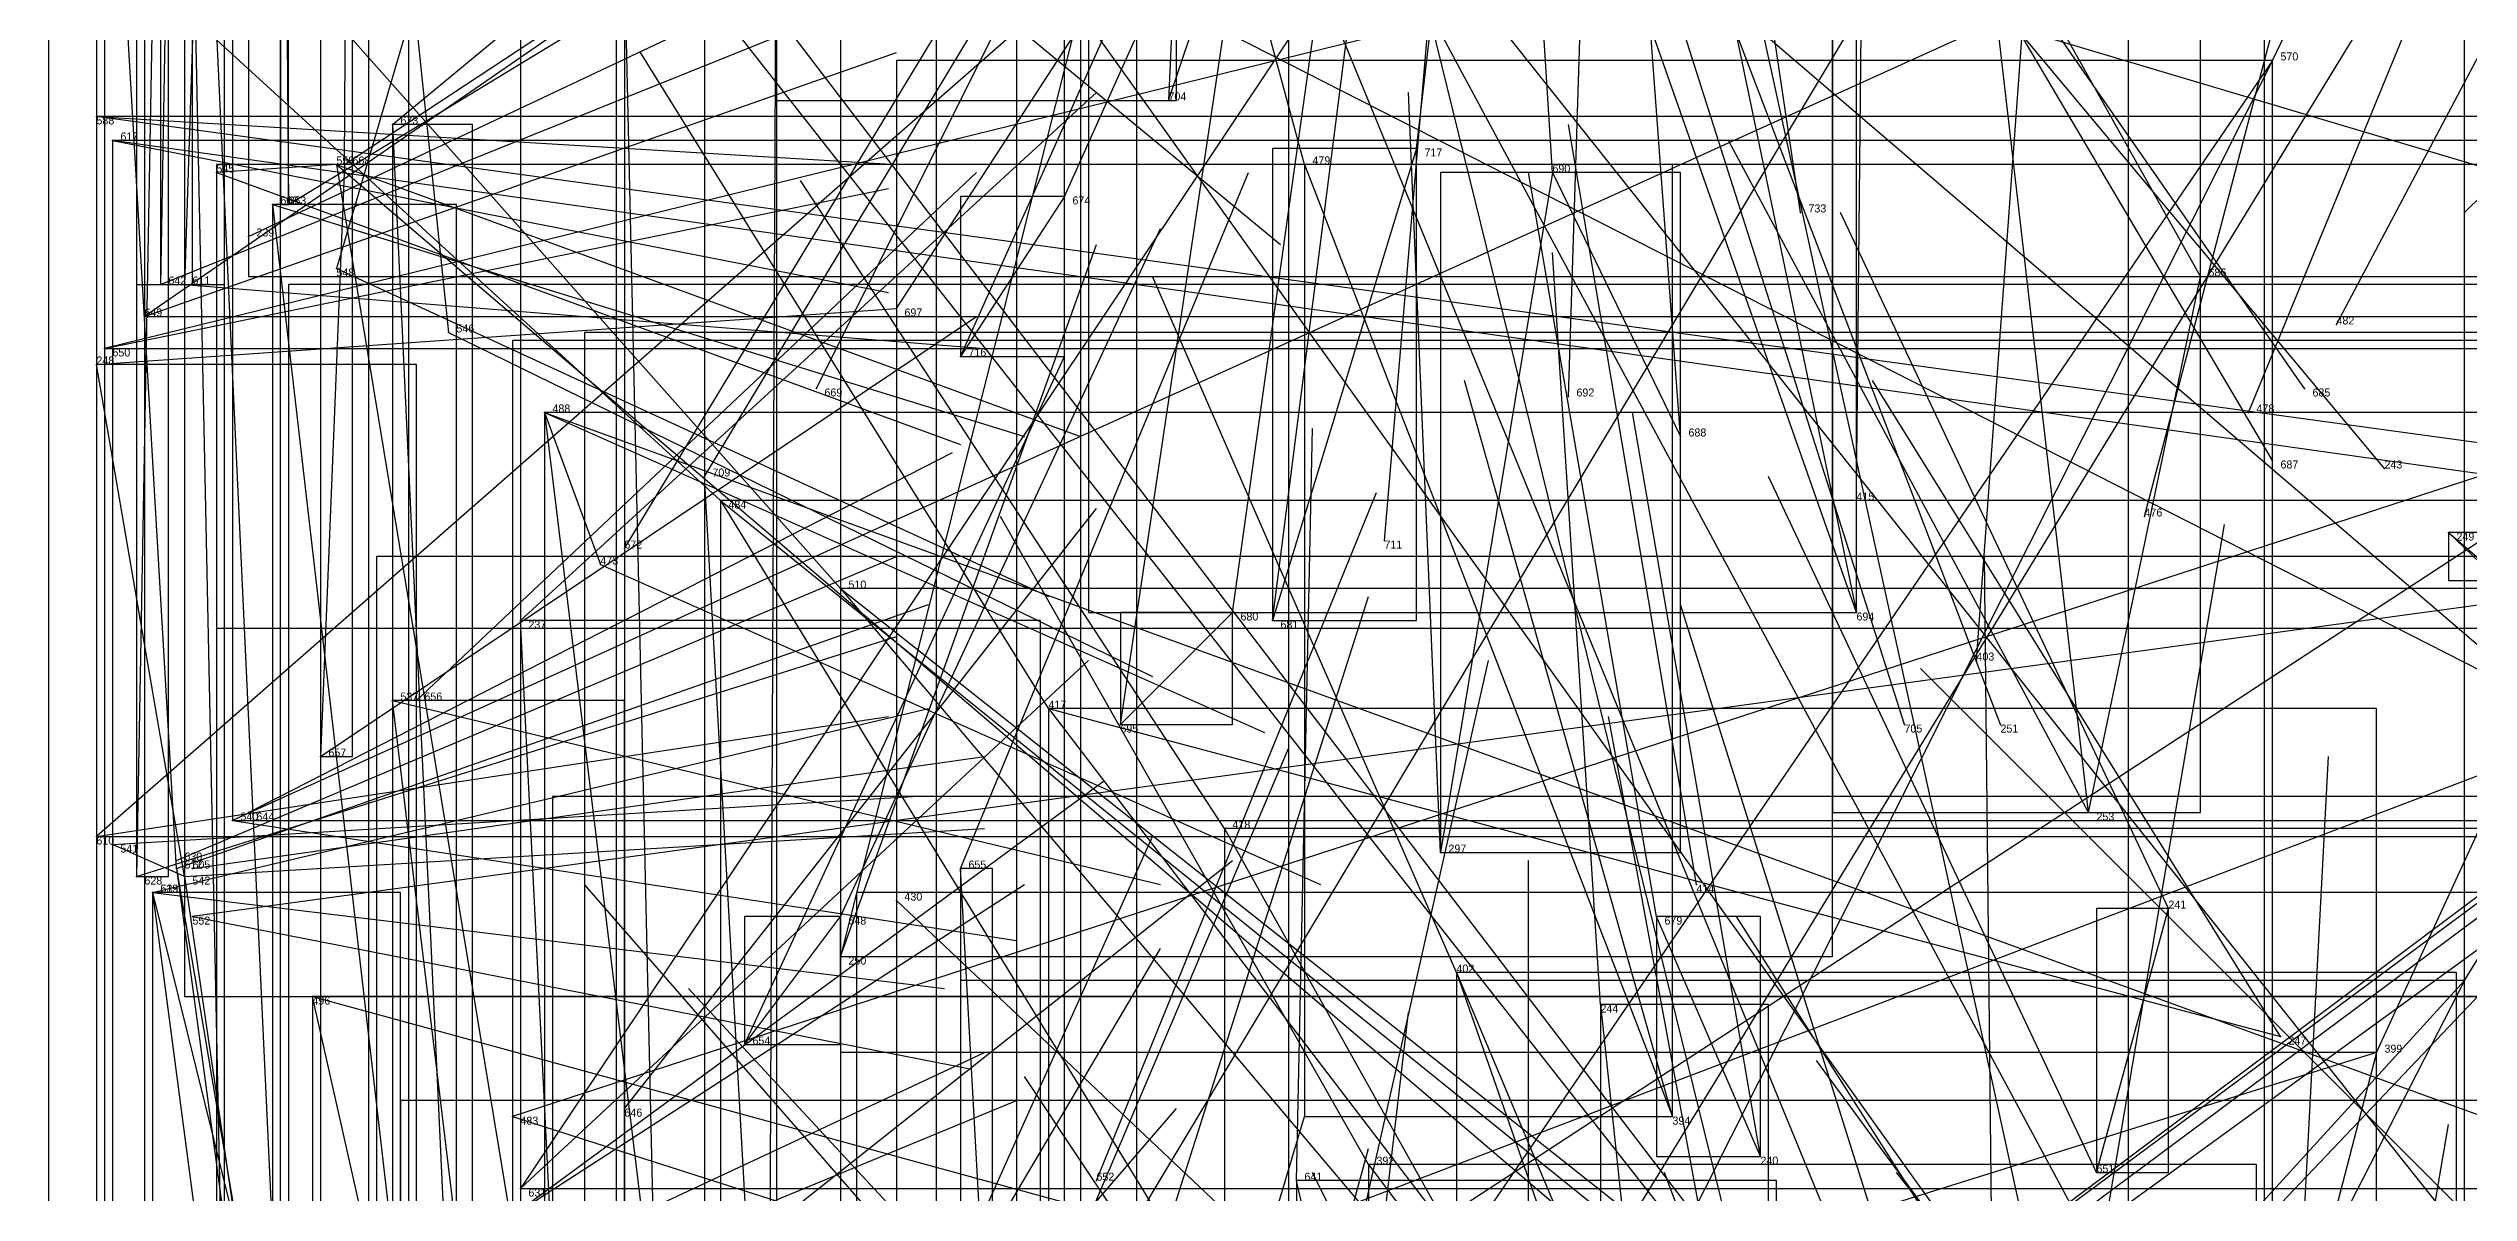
# Model space of a CAD drawing. Extents: x 59.1 to 70.8, y 600.3 to 605.1.
# Drawn here: x 68.106 to 68.4085, y 601.2415 to 601.3845 of the extents above; entities that cross this region are included whole.
import ezdxf

# ---------------------------------------------------------------- set-up
doc = ezdxf.new("R2010")
doc.units = 0
for name, color, linetype in [('Clients', 3, 'CONTINUOUS'), ('Facilities', 3, 'CONTINUOUS'), ('Facilities_lines', 3, 'CONTINUOUS'), ('Min_max_boxes', 1, 'CONTINUOUS'), ('Normals', 1, 'CONTINUOUS'), ('Source_points', 5, 'CONTINUOUS'), ('Text', 3, 'CONTINUOUS')]:
    doc.layers.add(name, color=color, linetype=linetype)

msp = doc.modelspace()

# ---------------------------------------------------------------- linework, layer by layer
at = {"layer": 'Clients', "color": 5}
for p in [(68.246, 601.378, 445.801), (68.112, 601.376, 445.109), (68.114, 601.373, 445.035), (68.127, 601.369, 444.957), (68.136, 601.365, 445.458), (68.142, 601.357, 444.881), (68.375, 601.356, 445.608), (68.12, 601.355, 445.335), (68.123, 601.355, 445.076), (68.118, 601.351, 445.274), (68.113, 601.347, 445.209), (68.156, 601.349, 444.804), (68.112, 601.345, 445.146), (68.22, 601.346, 445.578), (68.31, 601.336, 445.612), (68.188, 601.331, 445.565), (68.175, 601.32, 444.723), (68.165, 601.313, 445.444), (68.254, 601.314, 445.521), (68.259, 601.313, 445.611), (68.332, 601.314, 445.558), (68.149, 601.303, 444.799), (68.14, 601.296, 445.325), (68.112, 601.286, 445.022), (68.129, 601.288, 444.874), (68.114, 601.285, 444.945), (68.28, 601.284, 445.465), (68.117, 601.281, 445.098), (68.22, 601.282, 445.497), (68.371, 601.277, 445.382), (68.124, 601.276, 444.792), (68.205, 601.276, 445.367), (68.307, 601.276, 445.522), (68.205, 601.271, 445.438), (68.139, 601.266, 444.716), (68.385, 601.261, 445.327), (68.164, 601.251, 444.564), (68.309, 601.251, 444.266), (68.165, 601.242, 445.259), (68.262, 601.243, 445.407)]:
    msp.add_point(p, dxfattribs=at)
at = {"layer": 'Facilities', "color": 3}
for p in [(68.384, 601.383, 444.756), (68.149, 601.375, 445.582), (68.277, 601.372, 445.727), (68.142, 601.37, 444.937), (68.143, 601.37, 445.522), (68.263, 601.37, 444.644), (68.294, 601.369, 445.621), (68.134, 601.365, 445.005), (68.233, 601.366, 445.741), (68.325, 601.364, 445.776), (68.408, 601.364, 444.748), (68.131, 601.361, 445.398), (68.212, 601.352, 445.683), (68.392, 601.35, 444.677), (68.202, 601.342, 445.624), (68.296, 601.341, 445.726), (68.388, 601.342, 445.551), (68.168, 601.339, 444.729), (68.381, 601.339, 444.603), (68.384, 601.333, 445.617), (68.398, 601.332, 445.493), (68.19, 601.328, 444.651), (68.332, 601.329, 444.49), (68.368, 601.326, 444.532), (68.178, 601.322, 445.504), (68.273, 601.323, 445.668), (68.406, 601.324, 445.435), (68.205, 601.317, 444.576), (68.347, 601.308, 444.462), (68.152, 601.303, 445.385), (68.231, 601.302, 444.499), (68.24, 601.3, 445.553), (68.338, 601.3, 445.571), (68.35, 601.3, 445.5), (68.131, 601.289, 445.264), (68.361, 601.289, 445.44), (68.253, 601.287, 444.42), (68.122, 601.283, 445.203), (68.122, 601.282, 445.138), (68.123, 601.281, 444.944), (68.124, 601.282, 445.007), (68.312, 601.28, 444.399), (68.119, 601.279, 444.871), (68.119, 601.279, 445.076), (68.212, 601.278, 444.518), (68.282, 601.269, 444.343), (68.408, 601.268, 444.441), (68.3, 601.265, 445.409), (68.193, 601.26, 445.378), (68.397, 601.259, 444.37), (68.178, 601.252, 445.318), (68.271, 601.245, 444.339), (68.32, 601.246, 445.351), (68.362, 601.244, 445.376), (68.237, 601.243, 445.311)]:
    msp.add_point(p, dxfattribs=at)
at = {"layer": 'Facilities_lines', "color": 3}
for p, q in [((68.236, 601.776, 445.965), (68.332, 601.314, 445.558)), ((68.329, 601.762, 445.825), (68.205, 601.271, 445.438)), ((68.242, 601.745, 445.762), (68.408, 600.985, 444.661)), ((68.427, 601.634, 445.443), (68.165, 601.242, 445.259)), ((68.466, 601.596, 445.746), (68.112, 601.286, 445.022)), ((68.451, 601.587, 445.594), (68.149, 601.083, 444.552)), ((68.124, 601.58, 446.03), (68.12, 601.355, 445.335)), ((68.361, 601.289, 445.44), (68.329, 601.567, 446.36)), ((68.122, 601.282, 445.138), (68.106, 601.558, 445.822)), ((68.42, 601.559, 445.373), (68.118, 601.351, 445.274)), ((68.155, 601.528, 445.216), (68.461, 601.266, 445.032)), ((68.143, 601.37, 445.522), (68.144, 601.518, 445.98)), ((68.135, 601.51, 445.92), (68.136, 601.365, 445.458)), ((68.128, 601.507, 445.405), (68.123, 601.355, 445.076)), ((68.122, 601.503, 445.604), (68.128, 601.213, 444.95)), ((68.197, 601.501, 445.061), (68.415, 601.227, 445.082)), ((68.121, 601.5, 445.667), (68.117, 601.281, 445.098)), ((68.227, 601.485, 444.985), (68.444, 600.957, 444.458)), ((68.227, 601.485, 444.985), (68.397, 601.169, 445.066)), ((68.261, 601.46, 444.908), (68.366, 601.034, 444.74)), ((68.437, 601.456, 445.073), (68.174, 601.026, 444.586)), ((68.131, 601.453, 445.105), (68.456, 601.356, 445.257)), ((68.146, 601.445, 445.029), (68.548, 600.934, 444.122)), ((68.146, 601.445, 445.029), (68.156, 601.349, 444.804)), ((68.458, 601.437, 445.31), (68.129, 601.288, 444.874)), ((68.463, 601.433, 445.193), (68.113, 601.347, 445.209)), ((68.164, 601.432, 444.952), (68.142, 601.357, 444.881)), ((68.164, 601.432, 444.952), (68.527, 600.957, 444.234)), ((68.164, 601.432, 444.952), (68.437, 601.293, 445.206)), ((68.125, 601.43, 445.566), (68.135, 601.215, 445.015)), ((68.196, 601.189, 445.177), (68.197, 601.412, 445.822)), ((68.247, 601.4, 445.786), (68.246, 601.378, 445.801)), ((68.183, 601.178, 445.119), (68.178, 601.396, 445.7)), ((68.235, 601.389, 444.721), (68.383, 601.182, 445.125)), ((68.384, 601.383, 444.756), (68.212, 601.131, 445.048)), ((68.384, 601.383, 444.756), (68.226, 601.069, 444.889)), ((68.477, 601.326, 444.96), (68.112, 601.376, 445.109)), ((68.149, 601.375, 445.582), (68.159, 601.162, 444.999)), ((68.469, 601.323, 445.041), (68.114, 601.373, 445.035)), ((68.277, 601.372, 445.727), (68.259, 601.313, 445.611)), ((68.142, 601.37, 444.937), (68.127, 601.369, 444.957)), ((68.143, 601.37, 445.522), (68.14, 601.296, 445.325)), ((68.142, 601.37, 444.937), (68.503, 601.062, 444.496)), ((68.142, 601.37, 444.937), (68.178, 601.152, 444.287)), ((68.263, 601.37, 444.644), (68.309, 601.251, 444.266)), ((68.294, 601.369, 445.621), (68.28, 601.284, 445.465)), ((68.294, 601.369, 445.621), (68.31, 601.336, 445.612)), ((68.134, 601.365, 445.005), (68.157, 601.166, 444.443)), ((68.233, 601.366, 445.741), (68.22, 601.346, 445.578)), ((68.361, 601.289, 445.44), (68.375, 601.356, 445.608)), ((68.136, 601.144, 444.812), (68.459, 601.355, 444.846)), ((68.462, 601.348, 445.142), (68.164, 601.251, 444.564)), ((68.123, 601.281, 444.944), (68.112, 601.345, 445.146)), ((68.168, 601.339, 444.729), (68.195, 601.117, 444.201)), ((68.168, 601.339, 444.729), (68.175, 601.32, 444.723)), ((68.168, 601.339, 444.729), (68.471, 601.229, 444.988)), ((68.196, 601.189, 445.177), (68.188, 601.331, 445.565)), ((68.19, 601.328, 444.651), (68.508, 600.809, 444.006)), ((68.19, 601.328, 444.651), (68.438, 601.128, 444.897)), ((68.477, 601.326, 444.96), (68.168, 601.096, 444.347)), ((68.469, 601.323, 445.041), (68.124, 601.276, 444.792)), ((68.469, 601.323, 445.041), (68.174, 601.102, 444.277)), ((68.406, 601.324, 445.435), (68.413, 601.318, 445.377)), ((68.147, 601.083, 444.488), (68.468, 601.321, 444.805)), ((68.205, 601.317, 444.576), (68.429, 601.052, 444.748)), ((68.205, 601.317, 444.576), (68.411, 601.154, 445.011)), ((68.172, 601.172, 445.056), (68.165, 601.313, 445.444)), ((68.24, 601.3, 445.553), (68.254, 601.314, 445.521)), ((68.458, 601.312, 444.735), (68.127, 601.186, 444.823)), ((68.178, 601.062, 444.18), (68.149, 601.303, 444.799)), ((68.231, 601.302, 444.499), (68.385, 601.261, 445.327)), ((68.231, 601.302, 444.499), (68.397, 601.085, 444.861)), ((68.436, 601.291, 444.587), (68.169, 601.097, 444.806)), ((68.253, 601.287, 444.42), (68.431, 600.969, 444.515)), ((68.123, 601.281, 444.944), (68.114, 601.285, 444.945)), ((68.122, 601.282, 445.138), (68.177, 600.957, 444.232)), ((68.122, 601.282, 445.138), (68.14, 601.149, 444.743)), ((68.123, 601.281, 444.944), (68.152, 601.083, 444.421)), ((68.224, 601.21, 445.294), (68.22, 601.282, 445.497)), ((68.119, 601.279, 444.871), (68.15, 601.154, 444.543)), ((68.119, 601.279, 445.076), (68.128, 601.211, 444.885)), ((68.422, 601.279, 444.515), (68.207, 601.053, 444.768)), ((68.362, 601.244, 445.376), (68.371, 601.277, 445.382)), ((68.193, 601.26, 445.378), (68.205, 601.276, 445.367)), ((68.32, 601.246, 445.351), (68.307, 601.276, 445.522)), ((68.408, 601.268, 444.441), (68.22, 601.062, 444.829)), ((68.408, 601.268, 444.441), (68.231, 600.923, 444.393)), ((68.282, 601.269, 444.343), (68.407, 600.911, 444.397)), ((68.282, 601.269, 444.343), (68.391, 601.011, 444.684)), ((68.19, 601.04, 444.119), (68.139, 601.266, 444.716)), ((68.3, 601.265, 445.409), (68.321, 601.066, 444.957)), ((68.397, 601.259, 444.37), (68.205, 601.199, 445.236)), ((68.397, 601.259, 444.37), (68.282, 600.815, 444.168)), ((68.271, 601.245, 444.339), (68.382, 601.098, 444.917)), ((68.318, 600.999, 444.677), (68.262, 601.243, 445.407))]:
    msp.add_line(p, q, dxfattribs=at)
at = {"layer": 'Min_max_boxes', "color": 1}
for p, q in [((68.118, 601.794, 444.552), (68.118, 601.083, 444.552)), ((68.118, 601.794, 446.359), (68.118, 601.083, 446.359)), ((68.236, 601.776, 445.558), (68.236, 601.314, 445.558)), ((68.236, 601.776, 446.187), (68.236, 601.314, 446.187)), ((68.332, 601.314, 445.558), (68.332, 601.776, 445.558)), ((68.332, 601.314, 446.187), (68.332, 601.776, 446.187)), ((68.205, 601.762, 445.438), (68.205, 601.271, 445.438)), ((68.205, 601.762, 445.825), (68.205, 601.271, 445.825)), ((68.329, 601.271, 445.438), (68.329, 601.762, 445.438)), ((68.329, 601.271, 445.825), (68.329, 601.762, 445.825)), ((68.242, 601.745, 444.661), (68.242, 600.985, 444.661)), ((68.242, 601.745, 445.762), (68.242, 600.985, 445.762)), ((68.408, 600.985, 444.661), (68.408, 601.745, 444.661)), ((68.408, 600.985, 445.762), (68.408, 601.745, 445.762)), ((68.123, 601.728, 445.032), (68.123, 601.266, 445.032)), ((68.123, 601.728, 446.023), (68.123, 601.266, 446.023)), ((68.14, 601.667, 444.234), (68.14, 600.957, 444.234)), ((68.14, 601.667, 445.81), (68.14, 600.957, 445.81)), ((68.165, 601.634, 445.259), (68.165, 601.242, 445.259)), ((68.165, 601.634, 445.443), (68.165, 601.242, 445.443)), ((68.197, 601.636, 445.786), (68.197, 601.378, 445.786)), ((68.197, 601.636, 446.64), (68.197, 601.378, 446.64)), ((68.247, 601.378, 445.786), (68.247, 601.636, 445.786)), ((68.247, 601.378, 446.64), (68.247, 601.636, 446.64)), ((68.112, 601.602, 445.022), (68.112, 601.286, 445.022)), ((68.112, 601.602, 445.747), (68.112, 601.286, 445.747)), ((68.12, 601.58, 445.335), (68.12, 601.355, 445.335)), ((68.12, 601.58, 446.03), (68.12, 601.355, 446.03)), ((68.124, 601.355, 445.335), (68.124, 601.58, 445.335)), ((68.124, 601.355, 446.03), (68.124, 601.58, 446.03)), ((68.117, 601.576, 445.098), (68.117, 601.281, 445.098)), ((68.117, 601.576, 445.902), (68.117, 601.281, 445.902)), ((68.121, 601.281, 445.098), (68.121, 601.576, 445.098)), ((68.121, 601.281, 445.902), (68.121, 601.576, 445.902)), ((68.329, 601.567, 445.44), (68.329, 601.289, 445.44)), ((68.329, 601.567, 446.36), (68.329, 601.289, 446.36)), ((68.375, 601.289, 445.44), (68.375, 601.567, 445.44)), ((68.375, 601.289, 446.36), (68.375, 601.567, 446.36)), ((68.106, 601.558, 444.232), (68.106, 600.957, 444.232)), ((68.106, 601.558, 445.822), (68.106, 600.957, 445.822)), ((68.118, 601.559, 445.274), (68.118, 601.351, 445.274)), ((68.118, 601.559, 445.373), (68.118, 601.351, 445.373)), ((68.177, 600.957, 444.232), (68.177, 601.558, 444.232)), ((68.177, 600.957, 445.822), (68.177, 601.558, 445.822)), ((68.14, 601.518, 445.325), (68.14, 601.296, 445.325)), ((68.14, 601.518, 445.98), (68.14, 601.296, 445.98)), ((68.144, 601.296, 445.325), (68.144, 601.518, 445.325)), ((68.144, 601.296, 445.98), (68.144, 601.518, 445.98)), ((68.135, 601.51, 445.458), (68.135, 601.365, 445.458)), ((68.135, 601.51, 445.92), (68.135, 601.365, 445.92)), ((68.136, 601.365, 445.458), (68.136, 601.51, 445.458)), ((68.136, 601.365, 445.92), (68.136, 601.51, 445.92)), ((68.117, 601.507, 445.076), (68.117, 601.355, 445.076)), ((68.117, 601.507, 445.405), (68.117, 601.355, 445.405)), ((68.128, 601.355, 445.076), (68.128, 601.507, 445.076)), ((68.128, 601.355, 445.405), (68.128, 601.507, 445.405)), ((68.113, 601.503, 444.95), (68.113, 601.213, 444.95)), ((68.113, 601.503, 445.604), (68.113, 601.213, 445.604)), ((68.128, 601.213, 444.95), (68.128, 601.503, 444.95)), ((68.128, 601.213, 445.604), (68.128, 601.503, 445.604)), ((68.197, 601.501, 445.061), (68.197, 601.227, 445.061)), ((68.197, 601.501, 445.082), (68.197, 601.227, 445.082)), ((68.227, 601.485, 444.458), (68.227, 600.957, 444.458)), ((68.227, 601.485, 445.066), (68.227, 600.957, 445.066)), ((68.261, 601.46, 444.74), (68.261, 601.034, 444.74)), ((68.261, 601.46, 444.908), (68.261, 601.034, 444.908)), ((68.366, 601.034, 444.74), (68.366, 601.46, 444.74)), ((68.366, 601.034, 444.908), (68.366, 601.46, 444.908)), ((68.151, 601.456, 444.586), (68.151, 601.026, 444.586)), ((68.151, 601.456, 445.814), (68.151, 601.026, 445.814)), ((68.131, 601.453, 445.105), (68.131, 601.356, 445.105)), ((68.131, 601.453, 445.602), (68.131, 601.356, 445.602)), ((68.146, 601.445, 444.122), (68.146, 600.934, 444.122)), ((68.146, 601.445, 445.029), (68.146, 600.934, 445.029)), ((68.129, 601.437, 444.874), (68.129, 601.288, 444.874)), ((68.129, 601.437, 445.31), (68.129, 601.288, 445.31)), ((68.113, 601.433, 445.193), (68.113, 601.347, 445.193)), ((68.113, 601.433, 445.209), (68.113, 601.347, 445.209)), ((68.118, 601.43, 445.015), (68.118, 601.215, 445.015)), ((68.118, 601.43, 445.566), (68.118, 601.215, 445.566)), ((68.135, 601.215, 445.015), (68.135, 601.43, 445.015)), ((68.135, 601.215, 445.566), (68.135, 601.43, 445.566)), ((68.188, 601.412, 444.842), (68.188, 601.084, 444.842)), ((68.188, 601.412, 445.822), (68.188, 601.084, 445.822)), ((68.233, 601.084, 444.842), (68.233, 601.412, 444.842)), ((68.233, 601.084, 445.822), (68.233, 601.412, 445.822)), ((68.178, 601.396, 444.334), (68.178, 600.916, 444.334)), ((68.178, 601.396, 445.7), (68.178, 600.916, 445.7)), ((68.217, 600.916, 444.334), (68.217, 601.396, 444.334)), ((68.217, 600.916, 445.7), (68.217, 601.396, 445.7)), ((68.235, 601.389, 444.721), (68.235, 601.182, 444.721)), ((68.235, 601.389, 445.125), (68.235, 601.182, 445.125)), ((68.383, 601.182, 444.721), (68.383, 601.389, 444.721)), ((68.383, 601.182, 445.125), (68.383, 601.389, 445.125)), ((68.384, 601.383, 444.756), (68.212, 601.383, 444.756)), ((68.212, 601.383, 444.756), (68.212, 601.069, 444.756)), ((68.384, 601.383, 445.048), (68.212, 601.383, 445.048)), ((68.212, 601.383, 445.048), (68.212, 601.069, 445.048)), ((68.212, 601.383, 444.756), (68.212, 601.383, 445.048)), ((68.384, 601.069, 444.756), (68.384, 601.383, 444.756)), ((68.384, 601.069, 445.048), (68.384, 601.383, 445.048)), ((68.384, 601.383, 444.756), (68.384, 601.383, 445.048)), ((68.197, 601.378, 445.786), (68.247, 601.378, 445.786)), ((68.197, 601.378, 446.64), (68.247, 601.378, 446.64)), ((68.197, 601.378, 445.786), (68.197, 601.378, 446.64)), ((68.247, 601.378, 445.786), (68.247, 601.378, 446.64)), ((68.477, 601.376, 444.347), (68.112, 601.376, 444.347)), ((68.112, 601.376, 444.347), (68.112, 601.096, 444.347)), ((68.477, 601.376, 445.109), (68.112, 601.376, 445.109)), ((68.112, 601.376, 445.109), (68.112, 601.096, 445.109)), ((68.112, 601.376, 444.347), (68.112, 601.376, 445.109)), ((68.159, 601.375, 444.999), (68.149, 601.375, 444.999)), ((68.149, 601.375, 444.999), (68.149, 601.162, 444.999)), ((68.159, 601.375, 445.582), (68.149, 601.375, 445.582)), ((68.149, 601.375, 445.582), (68.149, 601.162, 445.582)), ((68.149, 601.375, 444.999), (68.149, 601.375, 445.582)), ((68.159, 601.162, 444.999), (68.159, 601.375, 444.999)), ((68.159, 601.162, 445.582), (68.159, 601.375, 445.582)), ((68.159, 601.375, 444.999), (68.159, 601.375, 445.582)), ((68.485, 601.373, 444.277), (68.114, 601.373, 444.277)), ((68.114, 601.373, 444.277), (68.114, 601.102, 444.277)), ((68.485, 601.373, 445.041), (68.114, 601.373, 445.041)), ((68.114, 601.373, 445.041), (68.114, 601.102, 445.041)), ((68.114, 601.373, 444.277), (68.114, 601.373, 445.041)), ((68.277, 601.372, 445.611), (68.259, 601.372, 445.611)), ((68.259, 601.372, 445.611), (68.259, 601.313, 445.611)), ((68.277, 601.372, 445.727), (68.259, 601.372, 445.727)), ((68.259, 601.372, 445.727), (68.259, 601.313, 445.727)), ((68.259, 601.372, 445.611), (68.259, 601.372, 445.727)), ((68.277, 601.313, 445.611), (68.277, 601.372, 445.611)), ((68.277, 601.313, 445.727), (68.277, 601.372, 445.727)), ((68.277, 601.372, 445.611), (68.277, 601.372, 445.727)), ((68.503, 601.37, 444.287), (68.127, 601.37, 444.287)), ((68.127, 601.37, 444.287), (68.127, 601.062, 444.287)), ((68.503, 601.37, 444.957), (68.127, 601.37, 444.957)), ((68.127, 601.37, 444.957), (68.127, 601.062, 444.957)), ((68.127, 601.37, 444.287), (68.127, 601.37, 444.957)), ((68.309, 601.37, 444.266), (68.263, 601.37, 444.266)), ((68.263, 601.37, 444.266), (68.263, 601.251, 444.266)), ((68.309, 601.37, 444.644), (68.263, 601.37, 444.644)), ((68.263, 601.37, 444.644), (68.263, 601.251, 444.644)), ((68.263, 601.37, 444.266), (68.263, 601.37, 444.644)), ((68.31, 601.369, 445.465), (68.28, 601.369, 445.465)), ((68.28, 601.369, 445.465), (68.28, 601.284, 445.465)), ((68.31, 601.369, 445.621), (68.28, 601.369, 445.621)), ((68.28, 601.369, 445.621), (68.28, 601.284, 445.621)), ((68.28, 601.369, 445.465), (68.28, 601.369, 445.621)), ((68.309, 601.251, 444.266), (68.309, 601.37, 444.266)), ((68.309, 601.251, 444.644), (68.309, 601.37, 444.644)), ((68.309, 601.37, 444.266), (68.309, 601.37, 444.644)), ((68.31, 601.284, 445.465), (68.31, 601.369, 445.465)), ((68.31, 601.284, 445.621), (68.31, 601.369, 445.621)), ((68.31, 601.369, 445.465), (68.31, 601.369, 445.621)), ((68.157, 601.365, 444.443), (68.134, 601.365, 444.443)), ((68.134, 601.365, 444.443), (68.134, 601.166, 444.443)), ((68.157, 601.365, 445.005), (68.134, 601.365, 445.005)), ((68.134, 601.365, 445.005), (68.134, 601.166, 445.005)), ((68.134, 601.365, 444.443), (68.134, 601.365, 445.005)), ((68.135, 601.365, 445.458), (68.136, 601.365, 445.458)), ((68.135, 601.365, 445.92), (68.136, 601.365, 445.92)), ((68.135, 601.365, 445.458), (68.135, 601.365, 445.92)), ((68.136, 601.365, 445.458), (68.136, 601.365, 445.92)), ((68.157, 601.166, 444.443), (68.157, 601.365, 444.443)), ((68.157, 601.166, 445.005), (68.157, 601.365, 445.005)), ((68.157, 601.365, 444.443), (68.157, 601.365, 445.005)), ((68.233, 601.366, 445.578), (68.22, 601.366, 445.578)), ((68.22, 601.366, 445.578), (68.22, 601.346, 445.578)), ((68.233, 601.366, 445.741), (68.22, 601.366, 445.741)), ((68.22, 601.366, 445.741), (68.22, 601.346, 445.741)), ((68.22, 601.366, 445.578), (68.22, 601.366, 445.741)), ((68.233, 601.346, 445.578), (68.233, 601.366, 445.578)), ((68.233, 601.346, 445.741), (68.233, 601.366, 445.741)), ((68.233, 601.366, 445.578), (68.233, 601.366, 445.741)), ((68.131, 601.356, 445.105), (68.456, 601.356, 445.105)), ((68.131, 601.356, 445.602), (68.456, 601.356, 445.602)), ((68.131, 601.356, 445.105), (68.131, 601.356, 445.602)), ((68.117, 601.355, 445.076), (68.128, 601.355, 445.076)), ((68.117, 601.355, 445.405), (68.128, 601.355, 445.405)), ((68.117, 601.355, 445.076), (68.117, 601.355, 445.405)), ((68.12, 601.355, 445.335), (68.124, 601.355, 445.335)), ((68.12, 601.355, 446.03), (68.124, 601.355, 446.03)), ((68.12, 601.355, 445.335), (68.12, 601.355, 446.03)), ((68.124, 601.355, 445.335), (68.124, 601.355, 446.03)), ((68.128, 601.355, 445.076), (68.128, 601.355, 445.405)), ((68.491, 601.355, 444.564), (68.136, 601.355, 444.564)), ((68.136, 601.355, 444.564), (68.136, 601.078, 444.564)), ((68.491, 601.355, 444.846), (68.136, 601.355, 444.846)), ((68.136, 601.355, 444.846), (68.136, 601.078, 444.846)), ((68.136, 601.355, 444.564), (68.136, 601.355, 444.846)), ((68.118, 601.351, 445.274), (68.42, 601.351, 445.274)), ((68.118, 601.351, 445.373), (68.42, 601.351, 445.373)), ((68.118, 601.351, 445.274), (68.118, 601.351, 445.373)), ((68.113, 601.347, 445.193), (68.463, 601.347, 445.193)), ((68.113, 601.347, 445.209), (68.463, 601.347, 445.209)), ((68.113, 601.347, 445.193), (68.113, 601.347, 445.209)), ((68.475, 601.348, 444.564), (68.164, 601.348, 444.564)), ((68.164, 601.348, 444.564), (68.164, 601.17, 444.564)), ((68.475, 601.348, 445.142), (68.164, 601.348, 445.142)), ((68.164, 601.348, 445.142), (68.164, 601.17, 445.142)), ((68.164, 601.348, 444.564), (68.164, 601.348, 445.142)), ((68.538, 601.349, 444.17), (68.173, 601.349, 444.17)), ((68.173, 601.349, 444.17), (68.173, 600.953, 444.17)), ((68.538, 601.349, 444.905), (68.173, 601.349, 444.905)), ((68.173, 601.349, 444.905), (68.173, 600.953, 444.905)), ((68.173, 601.349, 444.17), (68.173, 601.349, 444.905)), ((68.152, 601.345, 444.421), (68.112, 601.345, 444.421)), ((68.112, 601.345, 444.421), (68.112, 601.083, 444.421)), ((68.152, 601.345, 445.146), (68.112, 601.345, 445.146)), ((68.112, 601.345, 445.146), (68.112, 601.083, 445.146)), ((68.112, 601.345, 444.421), (68.112, 601.345, 445.146)), ((68.152, 601.083, 444.421), (68.152, 601.345, 444.421)), ((68.152, 601.083, 445.146), (68.152, 601.345, 445.146)), ((68.152, 601.345, 444.421), (68.152, 601.345, 445.146)), ((68.22, 601.346, 445.578), (68.233, 601.346, 445.578)), ((68.22, 601.346, 445.741), (68.233, 601.346, 445.741)), ((68.22, 601.346, 445.578), (68.22, 601.346, 445.741)), ((68.233, 601.346, 445.578), (68.233, 601.346, 445.741)), ((68.471, 601.339, 444.201), (68.168, 601.339, 444.201)), ((68.168, 601.339, 444.201), (68.168, 601.117, 444.201)), ((68.471, 601.339, 444.988), (68.168, 601.339, 444.988)), ((68.168, 601.339, 444.988), (68.168, 601.117, 444.988)), ((68.168, 601.339, 444.201), (68.168, 601.339, 444.988)), ((68.508, 601.328, 444.006), (68.19, 601.328, 444.006)), ((68.19, 601.328, 444.006), (68.19, 600.809, 444.006)), ((68.508, 601.328, 444.897), (68.19, 601.328, 444.897)), ((68.19, 601.328, 444.897), (68.19, 600.809, 444.897)), ((68.19, 601.328, 444.006), (68.19, 601.328, 444.897)), ((68.413, 601.324, 445.377), (68.406, 601.324, 445.377)), ((68.406, 601.324, 445.377), (68.406, 601.318, 445.377)), ((68.413, 601.324, 445.435), (68.406, 601.324, 445.435)), ((68.406, 601.324, 445.435), (68.406, 601.318, 445.435)), ((68.406, 601.324, 445.377), (68.406, 601.324, 445.435)), ((68.488, 601.321, 444.488), (68.147, 601.321, 444.488)), ((68.147, 601.321, 444.488), (68.147, 601.082, 444.488)), ((68.488, 601.321, 444.805), (68.147, 601.321, 444.805)), ((68.147, 601.321, 444.805), (68.147, 601.082, 444.805)), ((68.147, 601.321, 444.488), (68.147, 601.321, 444.805)), ((68.429, 601.317, 444.576), (68.205, 601.317, 444.576)), ((68.205, 601.317, 444.576), (68.205, 601.052, 444.576)), ((68.429, 601.317, 445.011), (68.205, 601.317, 445.011)), ((68.205, 601.317, 445.011), (68.205, 601.052, 445.011)), ((68.205, 601.317, 444.576), (68.205, 601.317, 445.011)), ((68.406, 601.318, 445.377), (68.413, 601.318, 445.377)), ((68.406, 601.318, 445.435), (68.413, 601.318, 445.435)), ((68.406, 601.318, 445.377), (68.406, 601.318, 445.435)), ((68.23, 601.313, 444.152), (68.165, 601.313, 444.152)), ((68.165, 601.313, 444.152), (68.165, 600.851, 444.152)), ((68.23, 601.313, 445.444), (68.165, 601.313, 445.444)), ((68.165, 601.313, 445.444), (68.165, 600.851, 445.444)), ((68.165, 601.313, 444.152), (68.165, 601.313, 445.444)), ((68.23, 600.851, 444.152), (68.23, 601.313, 444.152)), ((68.23, 600.851, 445.444), (68.23, 601.313, 445.444)), ((68.23, 601.313, 444.152), (68.23, 601.313, 445.444)), ((68.236, 601.314, 445.558), (68.332, 601.314, 445.558)), ((68.236, 601.314, 446.187), (68.332, 601.314, 446.187)), ((68.236, 601.314, 445.558), (68.236, 601.314, 446.187)), ((68.254, 601.314, 445.521), (68.24, 601.314, 445.521)), ((68.24, 601.314, 445.521), (68.24, 601.3, 445.521)), ((68.254, 601.314, 445.553), (68.24, 601.314, 445.553)), ((68.24, 601.314, 445.553), (68.24, 601.3, 445.553)), ((68.24, 601.314, 445.521), (68.24, 601.314, 445.553)), ((68.254, 601.3, 445.521), (68.254, 601.314, 445.521)), ((68.254, 601.3, 445.553), (68.254, 601.314, 445.553)), ((68.254, 601.314, 445.521), (68.254, 601.314, 445.553)), ((68.259, 601.313, 445.611), (68.277, 601.313, 445.611)), ((68.259, 601.313, 445.727), (68.277, 601.313, 445.727)), ((68.259, 601.313, 445.611), (68.259, 601.313, 445.727)), ((68.277, 601.313, 445.611), (68.277, 601.313, 445.727)), ((68.332, 601.314, 445.558), (68.332, 601.314, 446.187)), ((68.493, 601.312, 444.668), (68.127, 601.312, 444.668)), ((68.127, 601.312, 444.668), (68.127, 601.186, 444.668)), ((68.493, 601.312, 444.823), (68.127, 601.312, 444.823)), ((68.127, 601.312, 444.823), (68.127, 601.186, 444.823)), ((68.127, 601.312, 444.668), (68.127, 601.312, 444.823)), ((68.178, 601.303, 444.18), (68.149, 601.303, 444.18)), ((68.149, 601.303, 444.18), (68.149, 601.062, 444.18)), ((68.178, 601.303, 444.799), (68.149, 601.303, 444.799)), ((68.149, 601.303, 444.799), (68.149, 601.062, 444.799)), ((68.149, 601.303, 444.18), (68.149, 601.303, 444.799)), ((68.178, 601.062, 444.18), (68.178, 601.303, 444.18)), ((68.178, 601.062, 444.799), (68.178, 601.303, 444.799)), ((68.178, 601.303, 444.18), (68.178, 601.303, 444.799)), ((68.397, 601.302, 444.499), (68.231, 601.302, 444.499)), ((68.231, 601.302, 444.499), (68.231, 601.085, 444.499)), ((68.397, 601.302, 445.327), (68.231, 601.302, 445.327)), ((68.231, 601.302, 445.327), (68.231, 601.085, 445.327)), ((68.231, 601.302, 444.499), (68.231, 601.302, 445.327)), ((68.397, 601.085, 444.499), (68.397, 601.302, 444.499)), ((68.397, 601.085, 445.327), (68.397, 601.302, 445.327)), ((68.397, 601.302, 444.499), (68.397, 601.302, 445.327)), ((68.24, 601.3, 445.521), (68.254, 601.3, 445.521)), ((68.24, 601.3, 445.553), (68.254, 601.3, 445.553)), ((68.24, 601.3, 445.521), (68.24, 601.3, 445.553)), ((68.254, 601.3, 445.521), (68.254, 601.3, 445.553)), ((68.14, 601.296, 445.325), (68.144, 601.296, 445.325)), ((68.14, 601.296, 445.98), (68.144, 601.296, 445.98)), ((68.14, 601.296, 445.325), (68.14, 601.296, 445.98)), ((68.144, 601.296, 445.325), (68.144, 601.296, 445.98)), ((68.436, 601.291, 444.587), (68.169, 601.291, 444.587)), ((68.169, 601.291, 444.587), (68.169, 601.097, 444.587)), ((68.436, 601.291, 444.806), (68.169, 601.291, 444.806)), ((68.169, 601.291, 444.806), (68.169, 601.097, 444.806)), ((68.169, 601.291, 444.587), (68.169, 601.291, 444.806)), ((68.329, 601.289, 445.44), (68.375, 601.289, 445.44)), ((68.329, 601.289, 446.36), (68.375, 601.289, 446.36)), ((68.329, 601.289, 445.44), (68.329, 601.289, 446.36)), ((68.375, 601.289, 445.44), (68.375, 601.289, 446.36)), ((68.112, 601.286, 445.022), (68.466, 601.286, 445.022)), ((68.112, 601.286, 445.747), (68.466, 601.286, 445.747)), ((68.112, 601.286, 445.022), (68.112, 601.286, 445.747)), ((68.129, 601.288, 444.874), (68.458, 601.288, 444.874)), ((68.129, 601.288, 445.31), (68.458, 601.288, 445.31)), ((68.129, 601.288, 444.874), (68.129, 601.288, 445.31)), ((68.431, 601.287, 444.42), (68.253, 601.287, 444.42)), ((68.253, 601.287, 444.42), (68.253, 600.969, 444.42)), ((68.431, 601.287, 444.515), (68.253, 601.287, 444.515)), ((68.253, 601.287, 444.515), (68.253, 600.969, 444.515)), ((68.253, 601.287, 444.42), (68.253, 601.287, 444.515)), ((68.28, 601.284, 445.465), (68.31, 601.284, 445.465)), ((68.28, 601.284, 445.621), (68.31, 601.284, 445.621)), ((68.28, 601.284, 445.465), (68.28, 601.284, 445.621)), ((68.31, 601.284, 445.465), (68.31, 601.284, 445.621)), ((68.117, 601.281, 445.098), (68.121, 601.281, 445.098)), ((68.117, 601.281, 445.902), (68.121, 601.281, 445.902)), ((68.117, 601.281, 445.098), (68.117, 601.281, 445.902)), ((68.121, 601.281, 445.098), (68.121, 601.281, 445.902)), ((68.224, 601.282, 445.294), (68.22, 601.282, 445.294)), ((68.22, 601.282, 445.294), (68.22, 601.21, 445.294)), ((68.224, 601.282, 445.497), (68.22, 601.282, 445.497)), ((68.22, 601.282, 445.497), (68.22, 601.21, 445.497)), ((68.22, 601.282, 445.294), (68.22, 601.282, 445.497)), ((68.224, 601.21, 445.294), (68.224, 601.282, 445.294)), ((68.224, 601.21, 445.497), (68.224, 601.282, 445.497)), ((68.224, 601.282, 445.294), (68.224, 601.282, 445.497)), ((68.15, 601.279, 444.543), (68.119, 601.279, 444.543)), ((68.119, 601.279, 444.543), (68.119, 601.154, 444.543)), ((68.15, 601.279, 444.871), (68.119, 601.279, 444.871)), ((68.119, 601.279, 444.871), (68.119, 601.154, 444.871)), ((68.119, 601.279, 444.543), (68.119, 601.279, 444.871)), ((68.128, 601.279, 444.885), (68.119, 601.279, 444.885)), ((68.119, 601.279, 444.885), (68.119, 601.211, 444.885)), ((68.128, 601.279, 445.076), (68.119, 601.279, 445.076)), ((68.119, 601.279, 445.076), (68.119, 601.211, 445.076)), ((68.119, 601.279, 444.885), (68.119, 601.279, 445.076)), ((68.128, 601.211, 444.885), (68.128, 601.279, 444.885)), ((68.128, 601.211, 445.076), (68.128, 601.279, 445.076)), ((68.128, 601.279, 444.885), (68.128, 601.279, 445.076)), ((68.15, 601.154, 444.543), (68.15, 601.279, 444.543)), ((68.15, 601.154, 444.871), (68.15, 601.279, 444.871)), ((68.15, 601.279, 444.543), (68.15, 601.279, 444.871)), ((68.422, 601.279, 444.515), (68.207, 601.279, 444.515)), ((68.207, 601.279, 444.515), (68.207, 601.053, 444.515)), ((68.422, 601.279, 444.768), (68.207, 601.279, 444.768)), ((68.207, 601.279, 444.768), (68.207, 601.053, 444.768)), ((68.207, 601.279, 444.515), (68.207, 601.279, 444.768)), ((68.371, 601.277, 445.376), (68.362, 601.277, 445.376)), ((68.362, 601.277, 445.376), (68.362, 601.244, 445.376)), ((68.371, 601.277, 445.382), (68.362, 601.277, 445.382)), ((68.362, 601.277, 445.382), (68.362, 601.244, 445.382)), ((68.362, 601.277, 445.376), (68.362, 601.277, 445.382)), ((68.371, 601.244, 445.376), (68.371, 601.277, 445.376)), ((68.371, 601.244, 445.382), (68.371, 601.277, 445.382)), ((68.371, 601.277, 445.376), (68.371, 601.277, 445.382)), ((68.205, 601.276, 445.367), (68.193, 601.276, 445.367)), ((68.193, 601.276, 445.367), (68.193, 601.26, 445.367)), ((68.205, 601.276, 445.378), (68.193, 601.276, 445.378)), ((68.193, 601.276, 445.378), (68.193, 601.26, 445.378)), ((68.193, 601.276, 445.367), (68.193, 601.276, 445.378)), ((68.205, 601.26, 445.367), (68.205, 601.276, 445.367)), ((68.205, 601.26, 445.378), (68.205, 601.276, 445.378)), ((68.205, 601.276, 445.367), (68.205, 601.276, 445.378)), ((68.32, 601.276, 445.351), (68.307, 601.276, 445.351)), ((68.307, 601.276, 445.351), (68.307, 601.246, 445.351)), ((68.32, 601.276, 445.522), (68.307, 601.276, 445.522)), ((68.307, 601.276, 445.522), (68.307, 601.246, 445.522)), ((68.307, 601.276, 445.351), (68.307, 601.276, 445.522)), ((68.32, 601.246, 445.351), (68.32, 601.276, 445.351)), ((68.32, 601.246, 445.522), (68.32, 601.276, 445.522)), ((68.32, 601.276, 445.351), (68.32, 601.276, 445.522)), ((68.205, 601.271, 445.438), (68.329, 601.271, 445.438)), ((68.205, 601.271, 445.825), (68.329, 601.271, 445.825)), ((68.205, 601.271, 445.438), (68.205, 601.271, 445.825)), ((68.329, 601.271, 445.438), (68.329, 601.271, 445.825)), ((68.408, 601.268, 444.393), (68.22, 601.268, 444.393)), ((68.22, 601.268, 444.393), (68.22, 600.923, 444.393)), ((68.408, 601.268, 444.829), (68.22, 601.268, 444.829)), ((68.22, 601.268, 444.829), (68.22, 600.923, 444.829)), ((68.22, 601.268, 444.393), (68.22, 601.268, 444.829)), ((68.407, 601.269, 444.343), (68.282, 601.269, 444.343)), ((68.282, 601.269, 444.343), (68.282, 600.911, 444.343)), ((68.407, 601.269, 444.684), (68.282, 601.269, 444.684)), ((68.282, 601.269, 444.684), (68.282, 600.911, 444.684)), ((68.282, 601.269, 444.343), (68.282, 601.269, 444.684)), ((68.407, 600.911, 444.343), (68.407, 601.269, 444.343)), ((68.407, 600.911, 444.684), (68.407, 601.269, 444.684)), ((68.407, 601.269, 444.343), (68.407, 601.269, 444.684)), ((68.408, 600.923, 444.393), (68.408, 601.268, 444.393)), ((68.408, 600.923, 444.829), (68.408, 601.268, 444.829)), ((68.408, 601.268, 444.393), (68.408, 601.268, 444.829)), ((68.123, 601.266, 445.032), (68.461, 601.266, 445.032)), ((68.123, 601.266, 446.023), (68.461, 601.266, 446.023)), ((68.123, 601.266, 445.032), (68.123, 601.266, 446.023)), ((68.526, 601.266, 444.119), (68.139, 601.266, 444.119)), ((68.139, 601.266, 444.119), (68.139, 601.04, 444.119)), ((68.526, 601.266, 444.716), (68.139, 601.266, 444.716)), ((68.139, 601.266, 444.716), (68.139, 601.04, 444.716)), ((68.139, 601.266, 444.119), (68.139, 601.266, 444.716)), ((68.321, 601.265, 444.957), (68.3, 601.265, 444.957)), ((68.3, 601.265, 444.957), (68.3, 601.066, 444.957)), ((68.321, 601.265, 445.409), (68.3, 601.265, 445.409)), ((68.3, 601.265, 445.409), (68.3, 601.066, 445.409)), ((68.3, 601.265, 444.957), (68.3, 601.265, 445.409)), ((68.321, 601.066, 444.957), (68.321, 601.265, 444.957)), ((68.321, 601.066, 445.409), (68.321, 601.265, 445.409)), ((68.321, 601.265, 444.957), (68.321, 601.265, 445.409)), ((68.193, 601.26, 445.367), (68.205, 601.26, 445.367)), ((68.193, 601.26, 445.378), (68.205, 601.26, 445.378)), ((68.193, 601.26, 445.367), (68.193, 601.26, 445.378)), ((68.205, 601.26, 445.367), (68.205, 601.26, 445.378)), ((68.397, 601.259, 444.168), (68.205, 601.259, 444.168)), ((68.205, 601.259, 444.168), (68.205, 600.815, 444.168)), ((68.397, 601.259, 445.236), (68.205, 601.259, 445.236)), ((68.205, 601.259, 445.236), (68.205, 600.815, 445.236)), ((68.205, 601.259, 444.168), (68.205, 601.259, 445.236)), ((68.397, 600.815, 444.168), (68.397, 601.259, 444.168)), ((68.397, 600.815, 445.236), (68.397, 601.259, 445.236)), ((68.397, 601.259, 444.168), (68.397, 601.259, 445.236)), ((68.501, 601.253, 444.284), (68.15, 601.253, 444.284)), ((68.15, 601.253, 444.284), (68.15, 601.082, 444.284)), ((68.501, 601.253, 444.686), (68.15, 601.253, 444.686)), ((68.15, 601.253, 444.686), (68.15, 601.082, 444.686)), ((68.15, 601.253, 444.284), (68.15, 601.253, 444.686)), ((68.263, 601.251, 444.266), (68.309, 601.251, 444.266)), ((68.263, 601.251, 444.644), (68.309, 601.251, 444.644)), ((68.263, 601.251, 444.266), (68.263, 601.251, 444.644)), ((68.309, 601.251, 444.266), (68.309, 601.251, 444.644)), ((68.382, 601.245, 444.339), (68.271, 601.245, 444.339)), ((68.271, 601.245, 444.339), (68.271, 601.098, 444.339)), ((68.382, 601.245, 444.917), (68.271, 601.245, 444.917)), ((68.271, 601.245, 444.917), (68.271, 601.098, 444.917)), ((68.271, 601.245, 444.339), (68.271, 601.245, 444.917)), ((68.307, 601.246, 445.351), (68.32, 601.246, 445.351)), ((68.307, 601.246, 445.522), (68.32, 601.246, 445.522)), ((68.307, 601.246, 445.351), (68.307, 601.246, 445.522)), ((68.32, 601.246, 445.351), (68.32, 601.246, 445.522)), ((68.362, 601.244, 445.376), (68.371, 601.244, 445.376)), ((68.362, 601.244, 445.382), (68.371, 601.244, 445.382)), ((68.362, 601.244, 445.376), (68.362, 601.244, 445.382)), ((68.371, 601.244, 445.376), (68.371, 601.244, 445.382)), ((68.382, 601.098, 444.339), (68.382, 601.245, 444.339)), ((68.382, 601.098, 444.917), (68.382, 601.245, 444.917)), ((68.382, 601.245, 444.339), (68.382, 601.245, 444.917)), ((68.165, 601.242, 445.259), (68.427, 601.242, 445.259)), ((68.165, 601.242, 445.443), (68.427, 601.242, 445.443)), ((68.165, 601.242, 445.259), (68.165, 601.242, 445.443)), ((68.322, 601.243, 444.279), (68.262, 601.243, 444.279)), ((68.262, 601.243, 444.279), (68.262, 600.847, 444.279)), ((68.322, 601.243, 445.407), (68.262, 601.243, 445.407)), ((68.262, 601.243, 445.407), (68.262, 600.847, 445.407)), ((68.262, 601.243, 444.279), (68.262, 601.243, 445.407)), ((68.322, 600.847, 444.279), (68.322, 601.243, 444.279)), ((68.322, 600.847, 445.407), (68.322, 601.243, 445.407)), ((68.322, 601.243, 444.279), (68.322, 601.243, 445.407))]:
    msp.add_line(p, q, dxfattribs=at)
at = {"layer": 'Normals', "color": 1}
for p, q in [((68.384, 601.383, 444.756), (68.426, 601.47, 444.73)), ((68.246, 601.378, 445.801), (68.276, 601.467, 445.768)), ((68.277, 601.372, 445.727), (68.288, 601.466, 445.695)), ((68.263, 601.37, 444.644), (68.238, 601.462, 444.615)), ((68.294, 601.369, 445.621), (68.288, 601.464, 445.591)), ((68.325, 601.364, 445.776), (68.311, 601.458, 445.745)), ((68.233, 601.366, 445.741), (68.272, 601.453, 445.712)), ((68.375, 601.356, 445.608), (68.328, 601.44, 445.58)), ((68.149, 601.375, 445.582), (68.224, 601.437, 445.56)), ((68.392, 601.35, 444.677), (68.438, 601.437, 444.659)), ((68.296, 601.341, 445.726), (68.299, 601.435, 445.692)), ((68.408, 601.364, 444.748), (68.479, 601.434, 444.737)), ((68.212, 601.352, 445.683), (68.264, 601.432, 445.655)), ((68.22, 601.346, 445.578), (68.259, 601.433, 445.549)), ((68.31, 601.336, 445.612), (68.303, 601.431, 445.58)), ((68.202, 601.342, 445.624), (68.245, 601.428, 445.597)), ((68.381, 601.339, 444.603), (68.418, 601.429, 444.581)), ((68.332, 601.329, 444.49), (68.333, 601.425, 444.464)), ((68.143, 601.37, 445.522), (68.225, 601.424, 445.503)), ((68.185, 601.422, 444.874), (68.26, 601.36, 444.898)), ((68.388, 601.342, 445.551), (68.333, 601.421, 445.525)), ((68.368, 601.326, 444.532), (68.393, 601.421, 444.514)), ((68.136, 601.365, 445.458), (68.22, 601.416, 445.439)), ((68.273, 601.323, 445.668), (68.281, 601.417, 445.635)), ((68.384, 601.333, 445.617), (68.335, 601.416, 445.591)), ((68.188, 601.331, 445.565), (68.238, 601.414, 445.54)), ((68.254, 601.314, 445.521), (68.267, 601.407, 445.488)), ((68.259, 601.313, 445.611), (68.271, 601.407, 445.58)), ((68.332, 601.314, 445.558), (68.3, 601.405, 445.531)), ((68.398, 601.332, 445.493), (68.337, 601.405, 445.462)), ((68.347, 601.308, 444.462), (68.354, 601.404, 444.434)), ((68.131, 601.361, 445.398), (68.22, 601.403, 445.38)), ((68.178, 601.322, 445.504), (68.227, 601.403, 445.471)), ((68.19, 601.328, 444.651), (68.12, 601.392, 444.62)), ((68.12, 601.355, 445.335), (68.212, 601.392, 445.324)), ((68.24, 601.3, 445.553), (68.254, 601.394, 445.521)), ((68.205, 601.317, 444.576), (68.141, 601.389, 444.551)), ((68.338, 601.3, 445.571), (68.309, 601.391, 445.542)), ((68.35, 601.3, 445.5), (68.316, 601.389, 445.47)), ((68.118, 601.351, 445.274), (68.212, 601.384, 445.262)), ((68.231, 601.302, 444.499), (68.18, 601.384, 444.473)), ((68.165, 601.313, 445.444), (68.237, 601.379, 445.422)), ((68.28, 601.284, 445.465), (68.276, 601.379, 445.434)), ((68.112, 601.376, 445.109), (68.212, 601.37, 445.116)), ((68.312, 601.28, 444.399), (68.296, 601.375, 444.372)), ((68.114, 601.373, 445.035), (68.211, 601.354, 445.048)), ((68.361, 601.289, 445.44), (68.316, 601.373, 445.41)), ((68.127, 601.369, 444.957), (68.22, 601.335, 444.972)), ((68.142, 601.37, 444.937), (68.235, 601.336, 444.952)), ((68.152, 601.303, 445.385), (68.222, 601.369, 445.356)), ((68.253, 601.287, 444.42), (68.2, 601.368, 444.393)), ((68.22, 601.282, 445.497), (68.256, 601.369, 445.464)), ((68.307, 601.276, 445.522), (68.291, 601.369, 445.49)), ((68.113, 601.347, 445.209), (68.211, 601.367, 445.207)), ((68.134, 601.365, 445.005), (68.228, 601.336, 445.021)), ((68.205, 601.276, 445.367), (68.245, 601.362, 445.336)), ((68.371, 601.277, 445.382), (68.33, 601.364, 445.355)), ((68.205, 601.271, 445.438), (68.237, 601.36, 445.407)), ((68.3, 601.265, 445.409), (68.294, 601.359, 445.374)), ((68.142, 601.357, 444.881), (68.231, 601.316, 444.901)), ((68.282, 601.269, 444.343), (68.244, 601.356, 444.312)), ((68.123, 601.355, 445.076), (68.223, 601.347, 445.078)), ((68.112, 601.345, 445.146), (68.212, 601.352, 445.147)), ((68.14, 601.296, 445.325), (68.222, 601.351, 445.306)), ((68.408, 601.268, 444.441), (68.459, 601.351, 444.416)), ((68.156, 601.349, 444.804), (68.244, 601.306, 444.824)), ((68.193, 601.26, 445.378), (68.233, 601.346, 445.347)), ((68.397, 601.259, 444.37), (68.437, 601.346, 444.341)), ((68.309, 601.251, 444.266), (68.283, 601.343, 444.236)), ((68.385, 601.261, 445.327), (68.334, 601.343, 445.301)), ((68.168, 601.339, 444.729), (68.258, 601.299, 444.747)), ((68.262, 601.243, 445.407), (68.264, 601.337, 445.373)), ((68.32, 601.246, 445.351), (68.304, 601.339, 445.317)), ((68.131, 601.289, 445.264), (68.219, 601.334, 445.246)), ((68.362, 601.244, 445.376), (68.321, 601.331, 445.347)), ((68.237, 601.243, 445.311), (68.272, 601.329, 445.274)), ((68.178, 601.252, 445.318), (68.237, 601.327, 445.287)), ((68.271, 601.245, 444.339), (68.225, 601.326, 444.304)), ((68.362, 601.231, 444.228), (68.378, 601.325, 444.197)), ((68.406, 601.324, 445.435), (68.477, 601.256, 445.454)), ((68.122, 601.283, 445.203), (68.212, 601.321, 445.184)), ((68.175, 601.32, 444.723), (68.265, 601.28, 444.739)), ((68.349, 601.226, 444.188), (68.348, 601.321, 444.156)), ((68.243, 601.228, 445.35), (68.271, 601.316, 445.312)), ((68.122, 601.282, 445.138), (68.216, 601.315, 445.132)), ((68.338, 601.226, 445.296), (68.31, 601.315, 445.26)), ((68.117, 601.281, 445.098), (68.212, 601.311, 445.091)), ((68.165, 601.242, 445.259), (68.236, 601.308, 445.235)), ((68.265, 601.215, 445.257), (68.286, 601.308, 445.227)), ((68.408, 601.239, 445.212), (68.34, 601.307, 445.186)), ((68.112, 601.286, 445.022), (68.211, 601.301, 445.019)), ((68.119, 601.279, 445.076), (68.216, 601.302, 445.073)), ((68.149, 601.303, 444.799), (68.245, 601.28, 444.815)), ((68.318, 601.209, 445.328), (68.301, 601.301, 445.292)), ((68.124, 601.282, 445.007), (68.223, 601.296, 445.006)), ((68.224, 601.21, 445.294), (68.261, 601.297, 445.261)), ((68.386, 601.201, 444.11), (68.391, 601.296, 444.079)), ((68.159, 601.235, 445.196), (68.238, 601.293, 445.176)), ((68.114, 601.285, 444.945), (68.214, 601.291, 444.947)), ((68.123, 601.281, 444.944), (68.223, 601.287, 444.946)), ((68.129, 601.288, 444.874), (68.227, 601.273, 444.884)), ((68.205, 601.199, 445.236), (68.244, 601.286, 445.207)), ((68.177, 601.222, 445.129), (68.254, 601.283, 445.11)), ((68.291, 601.188, 445.275), (68.291, 601.283, 445.243)), ((68.146, 601.227, 445.137), (68.228, 601.28, 445.116)), ((68.235, 601.209, 444.255), (68.173, 601.28, 444.223)), ((68.119, 601.279, 444.871), (68.218, 601.267, 444.879)), ((68.212, 601.278, 444.518), (68.283, 601.211, 444.54)), ((68.124, 601.276, 444.792), (68.221, 601.257, 444.807)), ((68.368, 601.196, 445.182), (68.317, 601.276, 445.149)), ((68.196, 601.189, 445.177), (68.245, 601.272, 445.153)), ((68.139, 601.266, 444.716), (68.234, 601.24, 444.734)), ((68.251, 601.197, 444.179), (68.186, 601.267, 444.15)), ((68.265, 601.17, 445.221), (68.276, 601.264, 445.187)), ((68.133, 601.217, 445.079), (68.223, 601.259, 445.065)), ((68.28, 601.178, 444.102), (68.228, 601.256, 444.067)), ((68.383, 601.182, 445.125), (68.327, 601.258, 445.091)), ((68.135, 601.215, 445.015), (68.227, 601.253, 445.001)), ((68.164, 601.251, 444.564), (68.258, 601.221, 444.582)), ((68.183, 601.178, 445.119), (68.247, 601.252, 445.098)), ((68.236, 601.161, 445.074), (68.263, 601.251, 445.041)), ((68.39, 601.156, 444.01), (68.406, 601.25, 443.979)), ((68.246, 601.155, 445.166), (68.271, 601.247, 445.135)), ((68.305, 601.162, 444.023), (68.264, 601.244, 443.985)), ((68.341, 601.156, 445.168), (68.308, 601.244, 445.134)), ((68.397, 601.169, 445.066), (68.337, 601.244, 445.038))]:
    msp.add_line(p, q, dxfattribs=at)
at = {"layer": 'Source_points', "color": 5}
for p in [(68.384, 601.383, 444.756), (68.246, 601.378, 445.801), (68.112, 601.376, 445.109), (68.149, 601.375, 445.582), (68.114, 601.373, 445.035), (68.277, 601.372, 445.727), (68.127, 601.369, 444.957), (68.142, 601.37, 444.937), (68.143, 601.37, 445.522), (68.263, 601.37, 444.644), (68.294, 601.369, 445.621), (68.134, 601.365, 445.005), (68.136, 601.365, 445.458), (68.233, 601.366, 445.741), (68.325, 601.364, 445.776), (68.408, 601.364, 444.748), (68.131, 601.361, 445.398), (68.142, 601.357, 444.881), (68.375, 601.356, 445.608), (68.12, 601.355, 445.335), (68.123, 601.355, 445.076), (68.118, 601.351, 445.274), (68.212, 601.352, 445.683), (68.392, 601.35, 444.677), (68.113, 601.347, 445.209), (68.156, 601.349, 444.804), (68.112, 601.345, 445.146), (68.22, 601.346, 445.578), (68.202, 601.342, 445.624), (68.296, 601.341, 445.726), (68.388, 601.342, 445.551), (68.168, 601.339, 444.729), (68.381, 601.339, 444.603), (68.31, 601.336, 445.612), (68.188, 601.331, 445.565), (68.384, 601.333, 445.617), (68.398, 601.332, 445.493), (68.19, 601.328, 444.651), (68.332, 601.329, 444.49), (68.368, 601.326, 444.532), (68.178, 601.322, 445.504), (68.273, 601.323, 445.668), (68.406, 601.324, 445.435), (68.175, 601.32, 444.723), (68.205, 601.317, 444.576), (68.165, 601.313, 445.444), (68.254, 601.314, 445.521), (68.259, 601.313, 445.611), (68.332, 601.314, 445.558), (68.347, 601.308, 444.462), (68.149, 601.303, 444.799), (68.152, 601.303, 445.385), (68.231, 601.302, 444.499), (68.24, 601.3, 445.553), (68.338, 601.3, 445.571), (68.35, 601.3, 445.5), (68.14, 601.296, 445.325), (68.131, 601.289, 445.264), (68.361, 601.289, 445.44), (68.112, 601.286, 445.022), (68.129, 601.288, 444.874), (68.253, 601.287, 444.42), (68.114, 601.285, 444.945), (68.122, 601.283, 445.203), (68.28, 601.284, 445.465), (68.117, 601.281, 445.098), (68.122, 601.282, 445.138), (68.123, 601.281, 444.944), (68.124, 601.282, 445.007), (68.22, 601.282, 445.497), (68.312, 601.28, 444.399), (68.119, 601.279, 444.871), (68.119, 601.279, 445.076), (68.212, 601.278, 444.518), (68.371, 601.277, 445.382), (68.124, 601.276, 444.792), (68.205, 601.276, 445.367), (68.307, 601.276, 445.522), (68.205, 601.271, 445.438), (68.282, 601.269, 444.343), (68.408, 601.268, 444.441), (68.139, 601.266, 444.716), (68.3, 601.265, 445.409), (68.193, 601.26, 445.378), (68.385, 601.261, 445.327), (68.397, 601.259, 444.37), (68.164, 601.251, 444.564), (68.178, 601.252, 445.318), (68.309, 601.251, 444.266), (68.271, 601.245, 444.339), (68.32, 601.246, 445.351), (68.362, 601.244, 445.376), (68.165, 601.242, 445.259), (68.237, 601.243, 445.311), (68.262, 601.243, 445.407)]:
    msp.add_point(p, dxfattribs=at)

# ---------------------------------------------------------------- texts
at = {"layer": 'Text', "color": 3}
for s, p in [('570', (68.385, 601.383, 444.756)), ('704', (68.246, 601.378, 445.801)), ('588', (68.112, 601.375, 445.109)), ('617', (68.115, 601.373, 445.035)), ('673', (68.15, 601.375, 445.582)), ('550', (68.142, 601.37, 444.937)), ('668', (68.144, 601.37, 445.522)), ('479', (68.264, 601.37, 444.644)), ('717', (68.278, 601.371, 445.727)), ('545', (68.127, 601.369, 444.957)), ('690', (68.294, 601.369, 445.621)), ('608', (68.135, 601.365, 445.005)), ('653', (68.136, 601.365, 445.458)), ('674', (68.234, 601.365, 445.741)), ('733', (68.326, 601.364, 445.776)), ('239', (68.132, 601.361, 445.398)), ('642', (68.121, 601.355, 445.335)), ('611', (68.124, 601.355, 445.076)), ('548', (68.142, 601.356, 444.881)), ('686', (68.376, 601.356, 445.608)), ('649', (68.118, 601.351, 445.274)), ('546', (68.157, 601.349, 444.804)), ('697', (68.213, 601.351, 445.683)), ('482', (68.392, 601.35, 444.677)), ('650', (68.114, 601.346, 445.209)), ('716', (68.221, 601.346, 445.578)), ('248', (68.112, 601.345, 445.146)), ('488', (68.169, 601.339, 444.729)), ('669', (68.203, 601.341, 445.624)), ('692', (68.297, 601.341, 445.726)), ('478', (68.382, 601.339, 444.603)), ('685', (68.389, 601.341, 445.551)), ('688', (68.311, 601.336, 445.612)), ('709', (68.189, 601.331, 445.565)), ('687', (68.385, 601.332, 445.617)), ('243', (68.398, 601.332, 445.493)), ('484', (68.191, 601.327, 444.651)), ('415', (68.332, 601.328, 444.49)), ('476', (68.368, 601.326, 444.532)), ('672', (68.178, 601.322, 445.504)), ('711', (68.273, 601.322, 445.668)), ('249', (68.407, 601.323, 445.435)), ('473', (68.175, 601.32, 444.723)), ('510', (68.206, 601.317, 444.576)), ('237', (68.166, 601.312, 445.444)), ('680', (68.255, 601.313, 445.521)), ('681', (68.26, 601.312, 445.611)), ('694', (68.332, 601.313, 445.558)), ('403', (68.347, 601.308, 444.462)), ('537', (68.15, 601.303, 444.799)), ('656', (68.153, 601.303, 445.385)), ('417', (68.231, 601.302, 444.499)), ('695', (68.24, 601.299, 445.553)), ('705', (68.338, 601.299, 445.571)), ('251', (68.35, 601.299, 445.5)), ('657', (68.141, 601.296, 445.325)), ('540', (68.13, 601.288, 444.874)), ('644', (68.132, 601.288, 445.264)), ('253', (68.362, 601.288, 445.44)), ('610', (68.112, 601.285, 445.022)), ('418', (68.254, 601.287, 444.42)), ('541', (68.115, 601.284, 444.945)), ('630', (68.123, 601.283, 445.203)), ('612', (68.123, 601.282, 445.138)), ('605', (68.124, 601.282, 445.007)), ('655', (68.221, 601.282, 445.497)), ('297', (68.281, 601.284, 445.465)), ('628', (68.118, 601.28, 445.098)), ('539', (68.12, 601.279, 444.871)), ('613', (68.12, 601.279, 445.076)), ('542', (68.124, 601.28, 444.944)), ('414', (68.312, 601.279, 444.399)), ('430', (68.213, 601.278, 444.518)), ('241', (68.371, 601.277, 445.382)), ('552', (68.124, 601.275, 444.792)), ('648', (68.206, 601.275, 445.367)), ('679', (68.308, 601.275, 445.522)), ('250', (68.206, 601.27, 445.438)), ('402', (68.282, 601.269, 444.343)), ('496', (68.139, 601.265, 444.716)), ('244', (68.3, 601.264, 445.409)), ('654', (68.194, 601.26, 445.378)), ('247', (68.386, 601.26, 445.327)), ('399', (68.398, 601.259, 444.37)), ('483', (68.165, 601.25, 444.564)), ('646', (68.178, 601.251, 445.318)), ('394', (68.309, 601.25, 444.266)), ('652', (68.237, 601.243, 445.311)), ('641', (68.263, 601.243, 445.407)), ('392', (68.272, 601.245, 444.339)), ('240', (68.32, 601.245, 445.351)), ('651', (68.362, 601.244, 445.376)), ('631', (68.166, 601.241, 445.259))]:
    msp.add_text(s, height=0.001, dxfattribs=at).set_placement(p)

doc.saveas('drawing.dxf')
